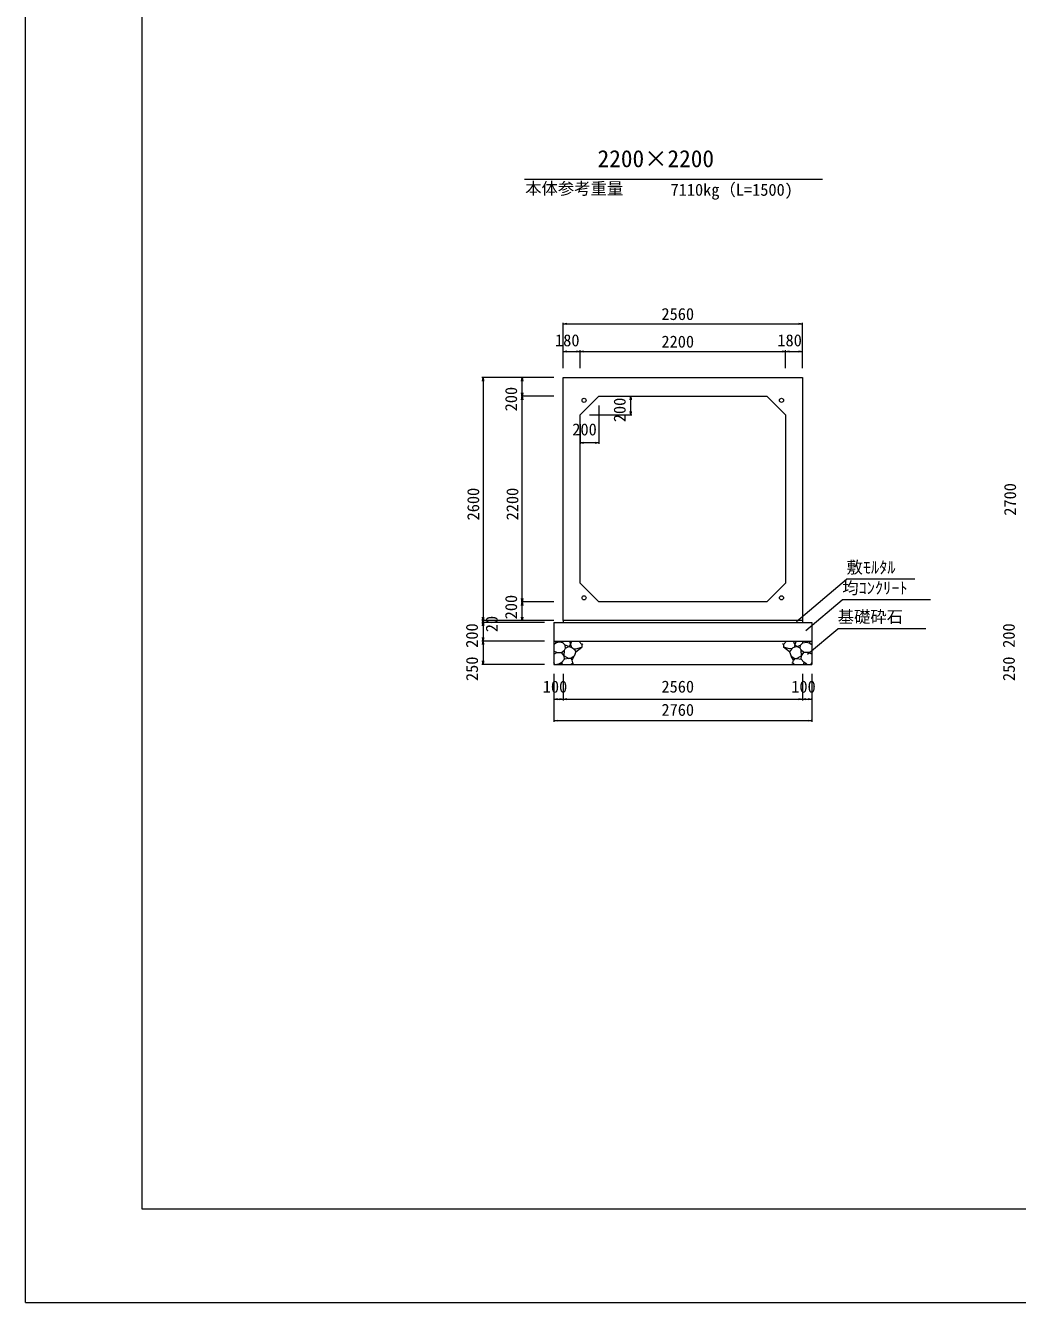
# Model space of a CAD drawing. Units: millimetres on the paper. Extents: x 0 to 841, y 0 to 594.
# Drawn here: x 0 to 212.4, y 0 to 273.3 of the extents above; entities that cross this region are included whole.
import ezdxf
from ezdxf.enums import TextEntityAlignment as Align

# ---------------------------------------------------------------- set-up
doc = ezdxf.new("R2010")
doc.units = ezdxf.units.MM
for name, color, linetype, lineweight in [('0_2', 7, 'Continuous', 9), ('D-STR-DIM（寸法）', 7, 'Continuous', 18), ('D-STR-HTXT（旗揚げ）', 4, 'Continuous', 18), ('D-STR-STRn（構造物）', 5, 'Continuous', 18), ('D-STR（構造物外形線）', 1, 'Continuous', 18), ('D-TTL(外枠）', 2, 'Continuous', 18), ('DEFPOINTS_3', 8, 'Continuous', 18)]:
    doc.layers.add(name, color=color, linetype=linetype, lineweight=lineweight)
doc.layers.add('D-STR-TXT（文字）', color=7, linetype='Continuous')
doc.styles.add('ＭＳ ゴシック', font='')
doc.styles.get('ＭＳ ゴシック').set_extended_font_data('MS Gothic')

msp = doc.modelspace()

# ---------------------------------------------------------------- linework, layer by layer
at = {"layer": '0_2'}
for p, q in [((115.112, 209.426), (115.862, 209.551)), ((115.862, 209.301), (115.112, 209.426)), ((165.562, 209.551), (166.312, 209.426)), ((166.312, 209.426), (165.562, 209.301)), ((115.112, 203.519), (115.862, 203.644)), ((115.862, 203.394), (115.112, 203.519)), ((117.962, 203.644), (118.712, 203.519)), ((118.712, 203.519), (117.962, 203.394)), ((118.712, 203.519), (119.462, 203.644)), ((119.462, 203.394), (118.712, 203.519)), ((161.962, 203.644), (162.712, 203.519)), ((162.712, 203.519), (161.962, 203.394)), ((162.712, 203.519), (163.462, 203.644)), ((163.462, 203.394), (162.712, 203.519)), ((165.562, 203.644), (166.312, 203.519)), ((166.312, 203.519), (165.562, 203.394)), ((97.816, 197.176), (97.941, 197.926)), ((97.941, 197.926), (98.066, 197.176)), ((106.202, 197.176), (106.327, 197.926)), ((106.327, 197.926), (106.452, 197.176)), ((106.327, 193.926), (106.202, 194.676)), ((106.452, 194.676), (106.327, 193.926)), ((106.202, 193.176), (106.327, 193.926)), ((106.327, 193.926), (106.452, 193.176)), ((106.327, 149.926), (106.202, 150.676)), ((106.452, 150.676), (106.327, 149.926)), ((106.202, 149.176), (106.327, 149.926)), ((106.327, 149.926), (106.452, 149.176)), ((97.941, 145.926), (97.816, 146.676)), ((97.941, 145.526), (97.816, 146.276)), ((97.816, 145.176), (97.941, 145.926)), ((97.816, 144.776), (97.941, 145.526)), ((98.066, 146.676), (97.941, 145.926)), ((98.066, 146.276), (97.941, 145.526)), ((97.941, 145.926), (98.066, 145.176)), ((97.941, 145.526), (98.066, 144.776)), ((106.327, 145.926), (106.202, 146.676)), ((106.452, 146.676), (106.327, 145.926)), ((97.941, 141.526), (97.816, 142.276)), ((98.066, 142.276), (97.941, 141.526)), ((97.816, 140.776), (97.941, 141.526)), ((97.941, 141.526), (98.066, 140.776)), ((97.941, 136.526), (97.816, 137.276)), ((98.066, 137.276), (97.941, 136.526)), ((113.112, 129.104), (113.862, 129.229)), ((113.862, 128.979), (113.112, 129.104)), ((114.362, 129.229), (115.112, 129.104)), ((115.112, 129.104), (114.362, 128.979)), ((115.112, 129.104), (115.862, 129.229)), ((115.862, 128.979), (115.112, 129.104)), ((165.562, 129.229), (166.312, 129.104)), ((166.312, 129.104), (165.562, 128.979)), ((166.312, 129.104), (167.062, 129.229)), ((167.062, 128.979), (166.312, 129.104)), ((167.562, 129.229), (168.312, 129.104)), ((168.312, 129.104), (167.562, 128.979)), ((113.112, 124.508), (113.862, 124.633)), ((113.862, 124.383), (113.112, 124.508)), ((167.562, 124.633), (168.312, 124.508)), ((168.312, 124.508), (167.562, 124.383))]:
    msp.add_line(p, q, dxfattribs=at)
at = {"layer": '0_2', "color": 9, "lineweight": 18}
for p, q in [((115.112, 209.426), (115.212, 209.426)), ((166.312, 209.426), (166.212, 209.426)), ((115.112, 203.519), (115.212, 203.519)), ((118.712, 203.519), (118.612, 203.519)), ((118.712, 203.519), (118.812, 203.519)), ((162.712, 203.519), (162.612, 203.519)), ((162.712, 203.519), (162.812, 203.519)), ((166.312, 203.519), (166.212, 203.519)), ((97.941, 197.926), (97.941, 197.826)), ((106.327, 197.926), (106.327, 197.826)), ((106.327, 193.926), (106.327, 194.026)), ((106.327, 193.926), (106.327, 193.826)), ((106.327, 149.926), (106.327, 150.026)), ((106.327, 149.926), (106.327, 149.826)), ((97.941, 145.926), (97.941, 146.026)), ((97.941, 145.926), (97.941, 145.826)), ((97.941, 145.526), (97.941, 145.626)), ((97.941, 145.526), (97.941, 145.426)), ((106.327, 145.926), (106.327, 146.026)), ((97.941, 141.526), (97.941, 141.626)), ((97.941, 141.526), (97.941, 141.426)), ((97.941, 136.526), (97.941, 136.626)), ((113.112, 129.104), (113.212, 129.104)), ((115.112, 129.104), (115.012, 129.104)), ((115.112, 129.104), (115.212, 129.104)), ((166.312, 129.104), (166.212, 129.104)), ((166.312, 129.104), (166.412, 129.104)), ((168.312, 129.104), (168.212, 129.104)), ((113.112, 124.508), (113.212, 124.508)), ((168.312, 124.508), (168.212, 124.508))]:
    msp.add_line(p, q, dxfattribs=at)
at = {"layer": 'D-STR-DIM（寸法）'}
for p, q in [((115.112, 199.926), (115.112, 209.676)), ((115.212, 209.426), (166.212, 209.426)), ((166.312, 199.926), (166.312, 209.676)), ((115.212, 203.519), (118.612, 203.519)), ((118.712, 199.926), (118.712, 203.769)), ((118.812, 203.519), (162.612, 203.519)), ((162.712, 199.926), (162.712, 203.769)), ((162.812, 203.519), (166.212, 203.519)), ((113.112, 197.926), (97.691, 197.926)), ((97.941, 197.826), (97.941, 146.026)), ((106.327, 194.026), (106.327, 197.826)), ((113.112, 193.926), (106.077, 193.926)), ((106.327, 150.026), (106.327, 193.826)), ((122.712, 191.926), (122.712, 183.728)), ((124.712, 193.926), (129.817, 193.926)), ((129.442, 193.176), (129.567, 193.926)), ((129.567, 193.926), (129.567, 193.826)), ((129.567, 193.926), (129.692, 193.176)), ((129.567, 190.026), (129.567, 193.826)), ((120.712, 189.926), (129.817, 189.926)), ((129.567, 189.926), (129.442, 190.676)), ((129.692, 190.676), (129.567, 189.926)), ((129.567, 189.926), (129.567, 190.026)), ((118.712, 187.926), (118.712, 183.728)), ((118.712, 183.978), (119.462, 184.103)), ((118.712, 183.978), (118.812, 183.978)), ((119.462, 183.853), (118.712, 183.978)), ((122.612, 183.978), (118.812, 183.978)), ((121.962, 184.103), (122.712, 183.978)), ((122.712, 183.978), (121.962, 183.853)), ((122.712, 183.978), (122.612, 183.978)), ((113.112, 149.926), (106.077, 149.926)), ((106.327, 146.026), (106.327, 149.826)), ((113.112, 145.926), (97.691, 145.926)), ((111.112, 145.526), (97.691, 145.526)), ((97.941, 145.826), (97.941, 145.626)), ((97.941, 145.426), (97.941, 141.626)), ((111.112, 141.526), (97.691, 141.526)), ((97.941, 141.426), (97.941, 136.626)), ((111.112, 136.526), (97.691, 136.526)), ((113.112, 134.526), (113.112, 124.258)), ((115.112, 134.526), (115.112, 128.854)), ((166.312, 134.526), (166.312, 128.854)), ((168.312, 134.526), (168.312, 124.258)), ((113.212, 129.104), (115.012, 129.104)), ((115.212, 129.104), (166.212, 129.104)), ((166.412, 129.104), (168.212, 129.104)), ((113.212, 124.508), (168.212, 124.508))]:
    msp.add_line(p, q, dxfattribs=at)
at = {"layer": 'D-STR-HTXT（旗揚げ）'}
for p, q in [((106.82, 240.396), (170.603, 240.396)), ((165.029, 145.737), (175.762, 154.755)), ((190.423, 154.755), (175.762, 154.755)), ((167.05, 143.803), (174.849, 150.356)), ((193.775, 150.356), (174.849, 150.356)), ((167.4, 138.746), (173.874, 144.185)), ((192.738, 144.185), (173.874, 144.185))]:
    msp.add_line(p, q, dxfattribs=at)
at = {"layer": 'D-STR-STRn（構造物）'}
for p, q in [((113.112, 145.526), (168.312, 145.526)), ((113.112, 145.526), (113.112, 136.526)), ((115.112, 145.926), (115.112, 145.526)), ((166.312, 145.926), (166.312, 145.526)), ((168.312, 145.526), (168.312, 136.526)), ((113.112, 141.526), (168.312, 141.526)), ((113.644, 141.131), (113.112, 140.818)), ((113.76, 139.117), (113.112, 139.39)), ((113.644, 141.131), (113.312, 141.526)), ((114.229, 141.32), (113.644, 141.131)), ((114.229, 141.32), (114.42, 141.526)), ((115.037, 141.19), (114.229, 141.32)), ((114.778, 139.1), (115.378, 139.566)), ((115.037, 141.19), (115.019, 141.526)), ((115.525, 140.658), (115.037, 141.19)), ((115.307, 138.366), (115.378, 139.566)), ((115.378, 139.566), (115.613, 140.038)), ((115.613, 140.038), (115.525, 140.658)), ((116.298, 140.392), (115.525, 140.658)), ((115.613, 140.038), (116.298, 140.392)), ((116.7, 140.808), (116.298, 140.392)), ((116.298, 140.392), (117.125, 140.086)), ((116.473, 141.526), (116.7, 140.808)), ((116.7, 140.808), (116.98, 141.526)), ((116.7, 140.808), (116.856, 140.185)), ((117.125, 140.086), (117.431, 139.795)), ((117.278, 139.941), (117.839, 139.887)), ((117.431, 139.795), (117.844, 139.245)), ((117.839, 139.887), (119.12, 140.215)), ((117.844, 139.245), (119.12, 140.215)), ((118.474, 141.526), (119.12, 140.806)), ((119.12, 140.806), (119.339, 140.915)), ((119.12, 140.806), (119.12, 140.215)), ((119.12, 140.215), (119.146, 140.209)), ((162.303, 140.806), (162.084, 140.915)), ((162.303, 140.215), (162.278, 140.209)), ((162.949, 141.526), (162.303, 140.806)), ((162.303, 140.806), (162.303, 140.215)), ((163.585, 139.887), (162.303, 140.215)), ((163.579, 139.245), (162.303, 140.215)), ((163.993, 139.795), (163.579, 139.245)), ((164.146, 139.941), (163.585, 139.887)), ((164.299, 140.086), (163.993, 139.795)), ((165.125, 140.392), (164.299, 140.086)), ((164.724, 140.808), (164.444, 141.526)), ((164.724, 140.808), (164.567, 140.185)), ((164.951, 141.526), (164.724, 140.808)), ((164.724, 140.808), (165.125, 140.392)), ((165.125, 140.392), (165.899, 140.658)), ((165.81, 140.038), (165.125, 140.392)), ((165.81, 140.038), (165.899, 140.658)), ((166.045, 139.566), (165.81, 140.038)), ((165.899, 140.658), (166.386, 141.19)), ((166.116, 138.366), (166.045, 139.566)), ((166.645, 139.1), (166.045, 139.566)), ((166.386, 141.19), (166.405, 141.526)), ((166.386, 141.19), (167.194, 141.32)), ((167.194, 141.32), (167.003, 141.526)), ((167.194, 141.32), (167.78, 141.131)), ((167.664, 139.117), (168.312, 139.39)), ((167.78, 141.131), (168.111, 141.526)), ((167.78, 141.131), (168.312, 140.818)), ((113.112, 138.748), (113.76, 139.117)), ((113.325, 136.526), (113.112, 136.971)), ((113.76, 139.117), (114.778, 139.1)), ((114.138, 136.618), (114.821, 136.992)), ((114.767, 136.641), (114.138, 136.618)), ((115.029, 136.526), (114.767, 136.641)), ((115.307, 138.366), (114.778, 139.1)), ((114.821, 136.992), (115.37, 137.69)), ((114.821, 136.992), (114.833, 136.644)), ((115.37, 137.69), (115.307, 138.366)), ((115.307, 138.366), (116.3, 137.828)), ((116.3, 137.828), (115.37, 137.69)), ((116.72, 137.797), (116.3, 137.828)), ((117.481, 138.273), (116.72, 137.797)), ((116.72, 137.797), (117.036, 137.472)), ((116.778, 136.526), (117.155, 136.903)), ((117.036, 137.472), (117.481, 138.273)), ((117.155, 136.903), (117.036, 137.472)), ((117.155, 136.903), (117.35, 136.721)), ((117.844, 139.245), (117.481, 138.273)), ((163.579, 139.245), (163.943, 138.273)), ((164.387, 137.472), (163.943, 138.273)), ((163.943, 138.273), (164.704, 137.797)), ((164.268, 136.903), (164.073, 136.721)), ((164.268, 136.903), (164.387, 137.472)), ((164.645, 136.526), (164.268, 136.903)), ((164.704, 137.797), (164.387, 137.472)), ((164.704, 137.797), (165.123, 137.828)), ((166.116, 138.366), (165.123, 137.828)), ((165.123, 137.828), (166.053, 137.69)), ((166.053, 137.69), (166.116, 138.366)), ((166.603, 136.992), (166.053, 137.69)), ((166.116, 138.366), (166.645, 139.1)), ((166.394, 136.526), (166.657, 136.641)), ((166.603, 136.992), (166.59, 136.644)), ((167.285, 136.618), (166.603, 136.992)), ((167.664, 139.117), (166.645, 139.1)), ((166.657, 136.641), (167.285, 136.618)), ((168.312, 138.748), (167.664, 139.117)), ((168.098, 136.526), (168.312, 136.971)), ((113.112, 136.526), (168.312, 136.526)), ((114.138, 136.618), (113.759, 136.526)), ((167.285, 136.618), (167.664, 136.526))]:
    msp.add_line(p, q, dxfattribs=at)
at = {"layer": 'D-STR（構造物外形線）'}
for p, q in [((115.112, 197.926), (166.312, 197.926)), ((115.112, 145.926), (115.112, 197.926)), ((166.312, 197.926), (166.312, 145.926)), ((118.712, 189.926), (122.712, 193.926)), ((122.712, 193.926), (158.712, 193.926)), ((158.712, 193.926), (162.712, 189.926)), ((118.712, 153.926), (118.712, 189.926)), ((162.712, 189.926), (162.712, 153.926)), ((122.712, 149.926), (118.712, 153.926)), ((162.712, 153.926), (158.712, 149.926)), ((158.712, 149.926), (122.712, 149.926)), ((166.312, 145.926), (115.112, 145.926))]:
    msp.add_line(p, q, dxfattribs=at)
for centre in [(119.58, 193.058), (161.843, 193.058), (119.58, 150.795), (161.843, 150.795)]:
    msp.add_circle(centre, 0.44, dxfattribs=at)
at = {"layer": 'D-TTL(外枠）'}
for p, q in [((25, 20), (25, 574)), ((820, 20), (25, 20))]:
    msp.add_line(p, q, dxfattribs=at)
at = {"layer": 'DEFPOINTS_3'}
for q in [(0, 594), (840, 0)]:
    msp.add_line((0, 0), q, dxfattribs=at)

# ---------------------------------------------------------------- texts
at = {"layer": 'D-STR-DIM（寸法）', "style": 'ＭＳ ゴシック'}
for s, p in [('2560', (136.146, 209.476)), ('180', (113.367, 203.844)), ('2200', (136.146, 203.569)), ('180', (160.967, 203.844)), ('200', (117.06, 184.78)), ('100', (110.737, 129.727)), ('2560', (136.146, 129.74)), ('100', (163.937, 129.727)), ('2760', (136.146, 124.769))]:
    msp.add_text(s, height=2.566, dxfattribs=at).set_placement(p, align=Align.BOTTOM_LEFT)
for s, p in [('200', (106.002, 190.701)), ('200', (129.246, 188.377)), ('2700', (212.83, 168.36)), ('2600', (97.891, 167.36)), ('2200', (106.277, 167.36)), ('200', (106.002, 146.191)), ('200', (97.616, 140.097)), ('20', (101.86, 143.434)), ('200', (212.555, 140.097)), ('250', (97.637, 132.986)), ('250', (212.576, 132.986))]:
    msp.add_text(s, height=2.566, rotation=90, dxfattribs=at).set_placement(p, align=Align.BOTTOM_LEFT)
at = {"layer": 'D-STR-TXT（文字）', "style": 'ＭＳ ゴシック'}
for s, height, p in [('2200×2200', 3.666, (122.468, 241.845)), ('本体参考重量', 2.566, (106.973, 236.33)), ('7110kg（L=1500)', 2.566, (138.093, 236.066)), ('敷ﾓﾙﾀﾙ', 2.566, (175.762, 155.255)), ('均ｺﾝｸﾘｰﾄ', 2.566, (174.849, 150.856)), ('基礎砕石', 2.566, (173.874, 144.685))]:
    msp.add_text(s, height=height, dxfattribs=at).set_placement(p, align=Align.BOTTOM_LEFT)

doc.saveas('drawing.dxf')
